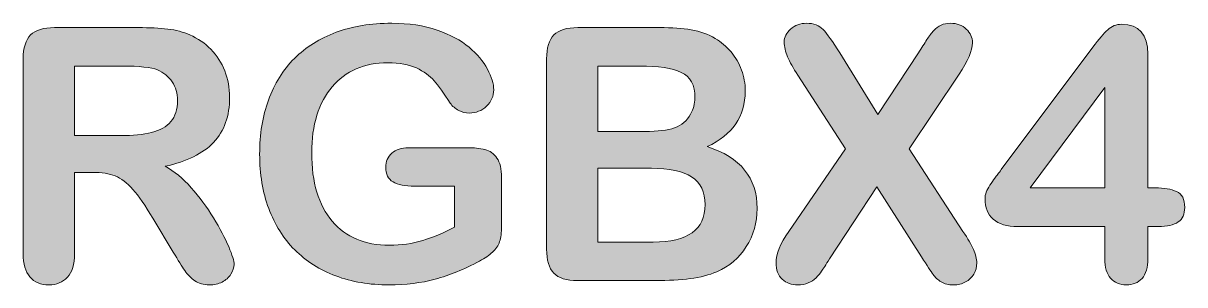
# Model space of a CAD drawing. Header units: millimetres. Extents: x -559267 to 14075, y 0 to 209897.
# Drawn here: x 922.56 to 925.133, y 139.869 to 140.45 of the extents above; entities that cross this region are included whole.
import ezdxf
from ezdxf.enums import TextEntityAlignment as Align

# ---------------------------------------------------------------- set-up
doc = ezdxf.new("R2010")
doc.units = ezdxf.units.MM
doc.layers.add('Serigraph', color=7, linetype='Continuous')
doc.layers.add('Таблицы', color=7, linetype='Continuous', lineweight=13)
doc.styles.get("Standard").update_dxf_attribs({"font": 'arial.ttf'})
doc.styles.add('Unecom', font='GOST2304A_0.ttf', dxfattribs={"height": 2.5})

# ---------------------------------------------------------------- blocks, each defined once
blk = doc.blocks.new('Dali Draiver1')
at = {"layer": 'Serigraph'}
h = blk.add_hatch(color=256, dxfattribs=at)
h.dxf.hatch_style = 2
edge = h.paths.add_edge_path()
edge.add_spline(control_points=[(14.9176, 19.2269), (14.9176, 19.2269), (14.8101, 19.2269), (14.8101, 19.2269), (14.8101, 19.2269), (14.8101, 18.7401), (14.8101, 18.7401), (14.8101, 18.676), (14.796, 18.6288), (14.7677, 18.5985), (14.7395, 18.5682), (14.7026, 18.5531), (14.6571, 18.5531), (14.6082, 18.5531), (14.5703, 18.5689), (14.5434, 18.6006), (14.5166, 18.6323), (14.5032, 18.6788), (14.5032, 18.7401), (14.5032, 18.7401), (14.5032, 19.9059), (14.5032, 19.9059), (14.5032, 19.9721), (14.5179, 20.02), (14.5476, 20.0496), (14.5772, 20.0792), (14.6251, 20.094), (14.6913, 20.094), (14.6913, 20.094), (15.1904, 20.094), (15.1904, 20.094), (15.2593, 20.094), (15.3183, 20.0911), (15.3672, 20.0852), (15.4161, 20.0794), (15.4602, 20.0675), (15.4995, 20.0496), (15.547, 20.0296), (15.589, 20.001), (15.6256, 19.9638), (15.6621, 19.9266), (15.6896, 19.8834), (15.7089, 19.8341), (15.7275, 19.7849), (15.7372, 19.7326), (15.7372, 19.6775), (15.7372, 19.5645), (15.7051, 19.4743), (15.6414, 19.4067), (15.5777, 19.3392), (15.4812, 19.2913), (15.3517, 19.2631), (15.4061, 19.2341), (15.4581, 19.1914), (15.5077, 19.1349), (15.5573, 19.0784), (15.6014, 19.0183), (15.6407, 18.9546), (15.6793, 18.8908), (15.7096, 18.8333), (15.7317, 18.782), (15.753, 18.7306), (15.7641, 18.6953), (15.7641, 18.676), (15.7641, 18.6561), (15.7575, 18.6362), (15.7448, 18.6166), (15.732, 18.597), (15.7148, 18.5815), (15.6927, 18.5701), (15.6707, 18.5587), (15.6452, 18.5531), (15.6162, 18.5531), (15.5818, 18.5531), (15.5529, 18.5611), (15.5294, 18.5773), (15.506, 18.5935), (15.4857, 18.614), (15.4691, 18.6388), (15.4519, 18.6636), (15.4292, 18.7002), (15.4002, 18.7484), (15.4002, 18.7484), (15.2773, 18.953), (15.2773, 18.953), (15.2332, 19.0281), (15.1935, 19.0853), (15.1591, 19.1246), (15.1239, 19.1639), (15.0888, 19.1907), (15.053, 19.2052), (15.0172, 19.2197), (14.972, 19.2269), (14.9176, 19.2269)], knot_values=[0, 0, 0, 0, 1, 1, 1, 2, 2, 2, 3, 3, 3, 4, 4, 4, 5, 5, 5, 6, 6, 6, 7, 7, 7, 8, 8, 8, 9, 9, 9, 10, 10, 10, 11, 11, 11, 12, 12, 12, 13, 13, 13, 14, 14, 14, 15, 15, 15, 16, 16, 16, 17, 17, 17, 18, 18, 18, 19, 19, 19, 20, 20, 20, 21, 21, 21, 22, 22, 22, 23, 23, 23, 24, 24, 24, 25, 25, 25, 26, 26, 26, 27, 27, 27, 28, 28, 28, 29, 29, 29, 30, 30, 30, 31, 31, 31, 31], degree=3, periodic=0)
edge = h.paths.add_edge_path()
edge.add_spline(control_points=[(15.0933, 19.8636), (15.0933, 19.8636), (14.8101, 19.8636), (14.8101, 19.8636), (14.8101, 19.8636), (14.8101, 19.447), (14.8101, 19.447), (14.8101, 19.447), (15.085, 19.447), (15.085, 19.447), (15.1588, 19.447), (15.2207, 19.4534), (15.2711, 19.4662), (15.3214, 19.4789), (15.3596, 19.5006), (15.3865, 19.5313), (15.4127, 19.5619), (15.4261, 19.6042), (15.4261, 19.6579), (15.4261, 19.6999), (15.4154, 19.7369), (15.394, 19.769), (15.3727, 19.801), (15.3431, 19.825), (15.3052, 19.8408), (15.2693, 19.856), (15.1987, 19.8636), (15.0933, 19.8636)], knot_values=[0, 0, 0, 0, 1, 1, 1, 2, 2, 2, 3, 3, 3, 4, 4, 4, 5, 5, 5, 6, 6, 6, 7, 7, 7, 8, 8, 8, 9, 9, 9, 9], degree=3, periodic=0)
h = blk.add_hatch(color=256, dxfattribs=at)
h.dxf.hatch_style = 2
edge = h.paths.add_edge_path()
edge.add_spline(control_points=[(17.3626, 19.1949), (17.3626, 19.1949), (17.3626, 18.9045), (17.3626, 18.9045), (17.3626, 18.8659), (17.3588, 18.835), (17.3512, 18.812), (17.3436, 18.7889), (17.3295, 18.768), (17.3092, 18.7494), (17.2888, 18.7308), (17.263, 18.7129), (17.2313, 18.6957), (17.1397, 18.646), (17.0515, 18.6099), (16.9668, 18.5871), (16.882, 18.5644), (16.7897, 18.5531), (16.6897, 18.5531), (16.5733, 18.5531), (16.4672, 18.5709), (16.3714, 18.6068), (16.2757, 18.6426), (16.194, 18.6946), (16.1265, 18.7629), (16.0589, 18.8311), (16.0069, 18.9137), (15.9711, 19.0109), (15.9346, 19.108), (15.9167, 19.2166), (15.9167, 19.3365), (15.9167, 19.4543), (15.9342, 19.5621), (15.9694, 19.66), (16.0045, 19.7578), (16.0562, 19.8408), (16.1244, 19.909), (16.1926, 19.9773), (16.2757, 20.0294), (16.3735, 20.0656), (16.4713, 20.1018), (16.5823, 20.1199), (16.7063, 20.1199), (16.8082, 20.1199), (16.8985, 20.1063), (16.9771, 20.079), (17.0556, 20.0518), (17.1194, 20.0175), (17.1683, 19.9762), (17.2172, 19.9349), (17.2541, 19.8911), (17.2789, 19.845), (17.3037, 19.7988), (17.3161, 19.7578), (17.3161, 19.722), (17.3161, 19.6834), (17.3016, 19.6505), (17.2733, 19.6233), (17.2444, 19.596), (17.2103, 19.5824), (17.1703, 19.5824), (17.1483, 19.5824), (17.1269, 19.5876), (17.1066, 19.5979), (17.0863, 19.6083), (17.0694, 19.6228), (17.0556, 19.6413), (17.0177, 19.7006), (16.9857, 19.7454), (16.9595, 19.7757), (16.9333, 19.806), (16.8978, 19.8315), (16.8537, 19.8522), (16.809, 19.8729), (16.7524, 19.8832), (16.6835, 19.8832), (16.6126, 19.8832), (16.5492, 19.871), (16.4934, 19.8465), (16.4376, 19.822), (16.3897, 19.7865), (16.3501, 19.74), (16.3104, 19.6936), (16.2801, 19.6365), (16.2591, 19.569), (16.2381, 19.5015), (16.2278, 19.4267), (16.2278, 19.3447), (16.2278, 19.167), (16.2687, 19.0302), (16.3501, 18.9344), (16.432, 18.8386), (16.5457, 18.7908), (16.6918, 18.7908), (16.7628, 18.7908), (16.8293, 18.8001), (16.8916, 18.8187), (16.954, 18.8373), (17.0174, 18.8638), (17.0814, 18.8983), (17.0814, 18.8983), (17.0814, 19.1442), (17.0814, 19.1442), (17.0814, 19.1442), (16.8437, 19.1442), (16.8437, 19.1442), (16.7866, 19.1442), (16.7432, 19.1529), (16.7139, 19.1701), (16.6846, 19.1873), (16.6701, 19.2166), (16.6701, 19.2579), (16.6701, 19.2917), (16.6822, 19.3196), (16.707, 19.3416), (16.7311, 19.3637), (16.7645, 19.3747), (16.8066, 19.3747), (16.8066, 19.3747), (17.1549, 19.3747), (17.1549, 19.3747), (17.1976, 19.3747), (17.2337, 19.3709), (17.2634, 19.3633), (17.293, 19.3558), (17.3167, 19.3389), (17.3354, 19.3127), (17.3533, 19.2865), (17.3626, 19.2472), (17.3626, 19.1949)], knot_values=[0, 0, 0, 0, 1, 1, 1, 2, 2, 2, 3, 3, 3, 4, 4, 4, 5, 5, 5, 6, 6, 6, 7, 7, 7, 8, 8, 8, 9, 9, 9, 10, 10, 10, 11, 11, 11, 12, 12, 12, 13, 13, 13, 14, 14, 14, 15, 15, 15, 16, 16, 16, 17, 17, 17, 18, 18, 18, 19, 19, 19, 20, 20, 20, 21, 21, 21, 22, 22, 22, 23, 23, 23, 24, 24, 24, 25, 25, 25, 26, 26, 26, 27, 27, 27, 28, 28, 28, 29, 29, 29, 30, 30, 30, 31, 31, 31, 32, 32, 32, 33, 33, 33, 34, 34, 34, 35, 35, 35, 36, 36, 36, 37, 37, 37, 38, 38, 38, 39, 39, 39, 40, 40, 40, 41, 41, 41, 42, 42, 42, 43, 43, 43, 43], degree=3, periodic=0)
h = blk.add_hatch(color=256, dxfattribs=at)
h.dxf.hatch_style = 2
edge = h.paths.add_edge_path()
edge.add_spline(control_points=[(18.281, 18.5789), (18.281, 18.5789), (17.818, 18.5789), (17.818, 18.5789), (17.7512, 18.5789), (17.7033, 18.5939), (17.6747, 18.6238), (17.6461, 18.6538), (17.632, 18.7015), (17.632, 18.767), (17.632, 18.767), (17.632, 19.9059), (17.632, 19.9059), (17.632, 19.9728), (17.6464, 20.0208), (17.6761, 20.0501), (17.705, 20.0794), (17.7526, 20.094), (17.818, 20.094), (17.818, 20.094), (18.3089, 20.094), (18.3089, 20.094), (18.3813, 20.094), (18.444, 20.0895), (18.497, 20.0806), (18.5501, 20.0717), (18.5976, 20.0544), (18.6397, 20.0289), (18.6755, 20.0076), (18.7072, 19.9805), (18.7348, 19.9478), (18.7623, 19.9151), (18.7833, 19.8789), (18.7978, 19.8393), (18.8123, 19.7997), (18.8195, 19.7578), (18.8195, 19.7137), (18.8195, 19.5621), (18.7437, 19.4512), (18.5921, 19.3809), (18.7912, 19.3175), (18.8908, 19.1942), (18.8908, 19.0109), (18.8908, 18.9262), (18.8691, 18.8498), (18.8257, 18.782), (18.7823, 18.7141), (18.7237, 18.664), (18.65, 18.6316), (18.6039, 18.6123), (18.5508, 18.5987), (18.4909, 18.5908), (18.4309, 18.5828), (18.361, 18.5789), (18.281, 18.5789)], knot_values=[0, 0, 0, 0, 1, 1, 1, 2, 2, 2, 3, 3, 3, 4, 4, 4, 5, 5, 5, 6, 6, 6, 7, 7, 7, 8, 8, 8, 9, 9, 9, 10, 10, 10, 11, 11, 11, 12, 12, 12, 13, 13, 13, 14, 14, 14, 15, 15, 15, 16, 16, 16, 17, 17, 17, 18, 18, 18, 18], degree=3, periodic=0)
edge = h.paths.add_edge_path()
edge.add_spline(control_points=[(17.9389, 19.8636), (17.9389, 19.8636), (17.9389, 19.4719), (17.9389, 19.4719), (17.9389, 19.4719), (18.2201, 19.4719), (18.2201, 19.4719), (18.2966, 19.4719), (18.3555, 19.4791), (18.3975, 19.4936), (18.4388, 19.508), (18.4709, 19.5356), (18.4929, 19.5763), (18.5102, 19.6052), (18.5188, 19.6376), (18.5188, 19.6734), (18.5188, 19.7499), (18.4915, 19.8007), (18.4371, 19.8258), (18.3827, 19.851), (18.2997, 19.8636), (18.188, 19.8636), (18.188, 19.8636), (17.9389, 19.8636), (17.9389, 19.8636)], knot_values=[0, 0, 0, 0, 1, 1, 1, 2, 2, 2, 3, 3, 3, 4, 4, 4, 5, 5, 5, 6, 6, 6, 7, 7, 7, 8, 8, 8, 8], degree=3, periodic=0)
edge = h.paths.add_edge_path()
edge.add_spline(control_points=[(18.2583, 19.2517), (18.2583, 19.2517), (17.9389, 19.2517), (17.9389, 19.2517), (17.9389, 19.2517), (17.9389, 18.8094), (17.9389, 18.8094), (17.9389, 18.8094), (18.2686, 18.8094), (18.2686, 18.8094), (18.476, 18.8094), (18.5797, 18.8841), (18.5797, 19.0336), (18.5797, 19.1101), (18.5528, 19.1656), (18.4991, 19.2), (18.4454, 19.2345), (18.3651, 19.2517), (18.2583, 19.2517)], knot_values=[0, 0, 0, 0, 1, 1, 1, 2, 2, 2, 3, 3, 3, 4, 4, 4, 5, 5, 5, 6, 6, 6, 6], degree=3, periodic=0)
h = blk.add_hatch(color=256, dxfattribs=at)
h.dxf.hatch_style = 2
edge = h.paths.add_edge_path()
edge.add_spline(control_points=[(19.0793, 18.8735), (19.0793, 18.8735), (19.4183, 19.3685), (19.4183, 19.3685), (19.4183, 19.3685), (19.133, 19.8088), (19.133, 19.8088), (19.1061, 19.8515), (19.0862, 19.8882), (19.0724, 19.9188), (19.0593, 19.9495), (19.0524, 19.979), (19.0524, 20.0072), (19.0524, 20.0362), (19.0655, 20.0622), (19.091, 20.0852), (19.1172, 20.1083), (19.1485, 20.1199), (19.1857, 20.1199), (19.2284, 20.1199), (19.2619, 20.1073), (19.2853, 20.0821), (19.3094, 20.057), (19.3421, 20.0103), (19.3842, 19.9421), (19.3842, 19.9421), (19.6115, 19.5742), (19.6115, 19.5742), (19.6115, 19.5742), (19.8544, 19.9421), (19.8544, 19.9421), (19.8744, 19.9731), (19.8913, 19.9997), (19.9054, 20.0217), (19.9195, 20.0438), (19.9333, 20.062), (19.9464, 20.0765), (19.9595, 20.0909), (19.974, 20.1018), (19.9902, 20.109), (20.0064, 20.1163), (20.0253, 20.1199), (20.0466, 20.1199), (20.0852, 20.1199), (20.1166, 20.1083), (20.141, 20.0852), (20.1655, 20.0622), (20.1779, 20.0348), (20.1779, 20.0031), (20.1779, 19.9569), (20.1514, 19.8942), (20.0983, 19.815), (20.0983, 19.815), (19.7996, 19.3685), (19.7996, 19.3685), (19.7996, 19.3685), (20.1211, 18.8735), (20.1211, 18.8735), (20.15, 18.83), (20.171, 18.794), (20.1841, 18.7654), (20.1972, 18.7369), (20.2037, 18.7098), (20.2037, 18.6843), (20.2037, 18.6602), (20.1979, 18.6381), (20.1862, 18.6181), (20.1745, 18.5982), (20.1579, 18.5823), (20.1366, 18.5706), (20.1152, 18.5589), (20.0911, 18.5531), (20.0642, 18.5531), (20.0353, 18.5531), (20.0108, 18.5591), (19.9908, 18.5711), (19.9709, 18.5832), (19.9547, 18.5982), (19.9423, 18.6161), (19.9299, 18.634), (19.9068, 18.6688), (19.873, 18.7205), (19.873, 18.7205), (19.6064, 19.1401), (19.6064, 19.1401), (19.6064, 19.1401), (19.3232, 18.7081), (19.3232, 18.7081), (19.3011, 18.6736), (19.2853, 18.6495), (19.2763, 18.6357), (19.2667, 18.622), (19.2556, 18.6085), (19.2426, 18.5954), (19.2295, 18.5823), (19.214, 18.572), (19.1961, 18.5644), (19.1781, 18.5568), (19.1571, 18.5531), (19.133, 18.5531), (19.0958, 18.5531), (19.0648, 18.5644), (19.0407, 18.5871), (19.0159, 18.6099), (19.0038, 18.6429), (19.0038, 18.6864), (19.0038, 18.7373), (19.029, 18.7997), (19.0793, 18.8735)], knot_values=[0, 0, 0, 0, 1, 1, 1, 2, 2, 2, 3, 3, 3, 4, 4, 4, 5, 5, 5, 6, 6, 6, 7, 7, 7, 8, 8, 8, 9, 9, 9, 10, 10, 10, 11, 11, 11, 12, 12, 12, 13, 13, 13, 14, 14, 14, 15, 15, 15, 16, 16, 16, 17, 17, 17, 18, 18, 18, 19, 19, 19, 20, 20, 20, 21, 21, 21, 22, 22, 22, 23, 23, 23, 24, 24, 24, 25, 25, 25, 26, 26, 26, 27, 27, 27, 28, 28, 28, 29, 29, 29, 30, 30, 30, 31, 31, 31, 32, 32, 32, 33, 33, 33, 34, 34, 34, 35, 35, 35, 36, 36, 36, 36], degree=3, periodic=0)
h = blk.add_hatch(color=256, dxfattribs=at)
h.dxf.hatch_style = 2
edge = h.paths.add_edge_path()
edge.add_spline(control_points=[(20.9682, 18.7101), (20.9682, 18.7101), (20.9682, 18.9024), (20.9682, 18.9024), (20.9682, 18.9024), (20.4494, 18.9024), (20.4494, 18.9024), (20.3839, 18.9024), (20.3346, 18.9172), (20.3023, 18.9468), (20.2692, 18.9765), (20.253, 19.0167), (20.253, 19.0677), (20.253, 19.0808), (20.2554, 19.0941), (20.2602, 19.1075), (20.2651, 19.121), (20.2723, 19.1351), (20.2819, 19.1499), (20.2916, 19.1647), (20.3016, 19.179), (20.3119, 19.1928), (20.3223, 19.2066), (20.335, 19.2235), (20.3502, 19.2434), (20.3502, 19.2434), (20.8979, 19.9762), (20.8979, 19.9762), (20.9338, 20.0245), (20.9631, 20.0594), (20.9865, 20.0811), (21.0092, 20.1028), (21.0371, 20.1137), (21.0695, 20.1137), (21.1742, 20.1137), (21.2266, 20.0537), (21.2266, 19.9338), (21.2266, 19.9338), (21.2266, 19.1339), (21.2266, 19.1339), (21.2266, 19.1339), (21.271, 19.1339), (21.271, 19.1339), (21.3241, 19.1339), (21.3668, 19.1266), (21.3985, 19.1122), (21.4309, 19.0977), (21.4467, 19.066), (21.4467, 19.0171), (21.4467, 18.9771), (21.4337, 18.948), (21.4074, 18.9298), (21.3813, 18.9115), (21.342, 18.9024), (21.2897, 18.9024), (21.2897, 18.9024), (21.2266, 18.9024), (21.2266, 18.9024), (21.2266, 18.9024), (21.2266, 18.7101), (21.2266, 18.7101), (21.2266, 18.6571), (21.2149, 18.6177), (21.1914, 18.5918), (21.168, 18.566), (21.1367, 18.5531), (21.0974, 18.5531), (21.0588, 18.5531), (21.0278, 18.5663), (21.0037, 18.5929), (20.9803, 18.6194), (20.9682, 18.6585), (20.9682, 18.7101)], knot_values=[0, 0, 0, 0, 1, 1, 1, 2, 2, 2, 3, 3, 3, 4, 4, 4, 5, 5, 5, 6, 6, 6, 7, 7, 7, 8, 8, 8, 9, 9, 9, 10, 10, 10, 11, 11, 11, 12, 12, 12, 13, 13, 13, 14, 14, 14, 15, 15, 15, 16, 16, 16, 17, 17, 17, 18, 18, 18, 19, 19, 19, 20, 20, 20, 21, 21, 21, 22, 22, 22, 23, 23, 23, 24, 24, 24, 24], degree=3, periodic=0)
h.paths.add_polyline_path([(20.5238, 19.1339), (20.9682, 19.1339), (20.9682, 19.7344)])
at = {"layer": 'Serigraph', "lineweight": 0}
for p, q in [((20.9682, 19.7344), (20.5238, 19.1339)), ((20.9682, 19.1339), (20.9682, 19.7344)), ((20.5238, 19.1339), (20.9682, 19.1339))]:
    blk.add_line(p, q, dxfattribs=at)
for points in [[(14.5476, 20.0496), (14.5772, 20.0792), (14.6251, 20.094), (14.6913, 20.094)], [(14.6913, 20.094), (14.6913, 20.094), (15.1904, 20.094), (15.1904, 20.094)], [(15.1904, 20.094), (15.2593, 20.094), (15.3183, 20.0911), (15.3672, 20.0852)], [(15.3672, 20.0852), (15.4161, 20.0794), (15.4602, 20.0675), (15.4995, 20.0496)], [(16.9771, 20.079), (17.0556, 20.0518), (17.1194, 20.0175), (17.1683, 19.9762)], [(17.6761, 20.0501), (17.705, 20.0794), (17.7526, 20.094), (17.818, 20.094)], [(17.818, 20.094), (17.818, 20.094), (18.3089, 20.094), (18.3089, 20.094)], [(18.3089, 20.094), (18.3813, 20.094), (18.444, 20.0895), (18.497, 20.0806)], [(18.497, 20.0806), (18.5501, 20.0717), (18.5976, 20.0544), (18.6397, 20.0289)], [(19.2853, 20.0821), (19.3094, 20.057), (19.3421, 20.0103), (19.3842, 19.9421)], [(19.9054, 20.0217), (19.9195, 20.0438), (19.9333, 20.062), (19.9464, 20.0765)], [(19.9464, 20.0765), (19.9595, 20.0909), (19.974, 20.1018), (19.9902, 20.109)], [(20.8979, 19.9762), (20.9338, 20.0245), (20.9631, 20.0594), (20.9865, 20.0811)], [(14.5032, 19.9059), (14.5032, 19.9721), (14.5179, 20.02), (14.5476, 20.0496)], [(15.4995, 20.0496), (15.547, 20.0296), (15.589, 20.001), (15.6256, 19.9638)], [(16.1244, 19.909), (16.1926, 19.9773), (16.2757, 20.0294), (16.3735, 20.0656)], [(17.632, 19.9059), (17.632, 19.9728), (17.6464, 20.0208), (17.6761, 20.0501)], [(18.6397, 20.0289), (18.6755, 20.0076), (18.7072, 19.9805), (18.7348, 19.9478)], [(19.8544, 19.9421), (19.8744, 19.9731), (19.8913, 19.9997), (19.9054, 20.0217)], [(15.6256, 19.9638), (15.6621, 19.9266), (15.6896, 19.8834), (15.7089, 19.8341)], [(17.1683, 19.9762), (17.2172, 19.9349), (17.2541, 19.8911), (17.2789, 19.845)], [(18.7348, 19.9478), (18.7623, 19.9151), (18.7833, 19.8789), (18.7978, 19.8393)], [(19.3842, 19.9421), (19.3842, 19.9421), (19.6115, 19.5742), (19.6115, 19.5742)], [(19.6115, 19.5742), (19.6115, 19.5742), (19.8544, 19.9421), (19.8544, 19.9421)], [(20.3502, 19.2434), (20.3502, 19.2434), (20.8979, 19.9762), (20.8979, 19.9762)], [(21.2266, 19.9338), (21.2266, 19.9338), (21.2266, 19.1339), (21.2266, 19.1339)], [(14.5032, 18.7401), (14.5032, 18.7401), (14.5032, 19.9059), (14.5032, 19.9059)], [(15.0933, 19.8636), (15.0933, 19.8636), (14.8101, 19.8636), (14.8101, 19.8636)], [(14.8101, 19.8636), (14.8101, 19.8636), (14.8101, 19.447), (14.8101, 19.447)], [(15.3052, 19.8408), (15.2693, 19.856), (15.1987, 19.8636), (15.0933, 19.8636)], [(15.9694, 19.66), (16.0045, 19.7578), (16.0562, 19.8408), (16.1244, 19.909)], [(17.632, 18.767), (17.632, 18.767), (17.632, 19.9059), (17.632, 19.9059)], [(17.9389, 19.8636), (17.9389, 19.8636), (17.9389, 19.4719), (17.9389, 19.4719)], [(18.188, 19.8636), (18.188, 19.8636), (17.9389, 19.8636), (17.9389, 19.8636)], [(19.133, 19.8088), (19.1061, 19.8515), (19.0862, 19.8882), (19.0724, 19.9188)], [(15.394, 19.769), (15.3727, 19.801), (15.3431, 19.825), (15.3052, 19.8408)], [(16.4934, 19.8465), (16.4376, 19.822), (16.3897, 19.7865), (16.3501, 19.74)], [(16.9595, 19.7757), (16.9333, 19.806), (16.8978, 19.8315), (16.8537, 19.8522)], [(19.4183, 19.3685), (19.4183, 19.3685), (19.133, 19.8088), (19.133, 19.8088)], [(20.0983, 19.815), (20.0983, 19.815), (19.7996, 19.3685), (19.7996, 19.3685)], [(16.3501, 19.74), (16.3104, 19.6936), (16.2801, 19.6365), (16.2591, 19.569)], [(17.0556, 19.6413), (17.0177, 19.7006), (16.9857, 19.7454), (16.9595, 19.7757)], [(17.1066, 19.5979), (17.0863, 19.6083), (17.0694, 19.6228), (17.0556, 19.6413)], [(15.2711, 19.4662), (15.3214, 19.4789), (15.3596, 19.5006), (15.3865, 19.5313)], [(18.3975, 19.4936), (18.4388, 19.508), (18.4709, 19.5356), (18.4929, 19.5763)], [(14.8101, 19.447), (14.8101, 19.447), (15.085, 19.447), (15.085, 19.447)], [(15.085, 19.447), (15.1588, 19.447), (15.2207, 19.4534), (15.2711, 19.4662)], [(17.9389, 19.4719), (17.9389, 19.4719), (18.2201, 19.4719), (18.2201, 19.4719)], [(18.2201, 19.4719), (18.2966, 19.4719), (18.3555, 19.4791), (18.3975, 19.4936)], [(15.6414, 19.4067), (15.5777, 19.3392), (15.4812, 19.2913), (15.3517, 19.2631)], [(16.707, 19.3416), (16.7311, 19.3637), (16.7645, 19.3747), (16.8066, 19.3747)], [(16.8066, 19.3747), (16.8066, 19.3747), (17.1549, 19.3747), (17.1549, 19.3747)], [(17.1549, 19.3747), (17.1976, 19.3747), (17.2337, 19.3709), (17.2634, 19.3633)], [(17.2634, 19.3633), (17.293, 19.3558), (17.3167, 19.3389), (17.3354, 19.3127)], [(17.3354, 19.3127), (17.3533, 19.2865), (17.3626, 19.2472), (17.3626, 19.1949)], [(19.0793, 18.8735), (19.0793, 18.8735), (19.4183, 19.3685), (19.4183, 19.3685)], [(19.7996, 19.3685), (19.7996, 19.3685), (20.1211, 18.8735), (20.1211, 18.8735)], [(15.3517, 19.2631), (15.4061, 19.2341), (15.4581, 19.1914), (15.5077, 19.1349)], [(18.2583, 19.2517), (18.2583, 19.2517), (17.9389, 19.2517), (17.9389, 19.2517)], [(17.9389, 19.2517), (17.9389, 19.2517), (17.9389, 18.8094), (17.9389, 18.8094)], [(18.4991, 19.2), (18.4454, 19.2345), (18.3651, 19.2517), (18.2583, 19.2517)], [(20.3119, 19.1928), (20.3223, 19.2066), (20.335, 19.2235), (20.3502, 19.2434)], [(14.9176, 19.2269), (14.9176, 19.2269), (14.8101, 19.2269), (14.8101, 19.2269)], [(14.8101, 19.2269), (14.8101, 19.2269), (14.8101, 18.7401), (14.8101, 18.7401)], [(15.053, 19.2052), (15.0172, 19.2197), (14.972, 19.2269), (14.9176, 19.2269)], [(15.1591, 19.1246), (15.1239, 19.1639), (15.0888, 19.1907), (15.053, 19.2052)], [(16.8437, 19.1442), (16.7866, 19.1442), (16.7432, 19.1529), (16.7139, 19.1701)], [(17.3626, 19.1949), (17.3626, 19.1949), (17.3626, 18.9045), (17.3626, 18.9045)], [(20.2819, 19.1499), (20.2916, 19.1647), (20.3016, 19.179), (20.3119, 19.1928)], [(15.2773, 18.953), (15.2332, 19.0281), (15.1935, 19.0853), (15.1591, 19.1246)], [(15.5077, 19.1349), (15.5573, 19.0784), (15.6014, 19.0183), (15.6407, 18.9546)], [(17.0814, 19.1442), (17.0814, 19.1442), (16.8437, 19.1442), (16.8437, 19.1442)], [(17.0814, 18.8983), (17.0814, 18.8983), (17.0814, 19.1442), (17.0814, 19.1442)], [(19.6064, 19.1401), (19.6064, 19.1401), (19.3232, 18.7081), (19.3232, 18.7081)], [(19.873, 18.7205), (19.873, 18.7205), (19.6064, 19.1401), (19.6064, 19.1401)], [(20.2602, 19.1075), (20.2651, 19.121), (20.2723, 19.1351), (20.2819, 19.1499)], [(21.2266, 19.1339), (21.2266, 19.1339), (21.271, 19.1339), (21.271, 19.1339)], [(21.271, 19.1339), (21.3241, 19.1339), (21.3668, 19.1266), (21.3985, 19.1122)], [(16.1265, 18.7629), (16.0589, 18.8311), (16.0069, 18.9137), (15.9711, 19.0109)], [(15.4002, 18.7484), (15.4002, 18.7484), (15.2773, 18.953), (15.2773, 18.953)], [(15.6407, 18.9546), (15.6793, 18.8908), (15.7096, 18.8333), (15.7317, 18.782)], [(16.8916, 18.8187), (16.954, 18.8373), (17.0174, 18.8638), (17.0814, 18.8983)], [(17.3626, 18.9045), (17.3626, 18.8659), (17.3588, 18.835), (17.3512, 18.812)], [(20.4494, 18.9024), (20.3839, 18.9024), (20.3346, 18.9172), (20.3023, 18.9468)], [(20.9682, 18.9024), (20.9682, 18.9024), (20.4494, 18.9024), (20.4494, 18.9024)], [(20.9682, 18.7101), (20.9682, 18.7101), (20.9682, 18.9024), (20.9682, 18.9024)], [(21.2897, 18.9024), (21.2897, 18.9024), (21.2266, 18.9024), (21.2266, 18.9024)], [(21.2266, 18.9024), (21.2266, 18.9024), (21.2266, 18.7101), (21.2266, 18.7101)], [(21.4074, 18.9298), (21.3813, 18.9115), (21.342, 18.9024), (21.2897, 18.9024)], [(20.1211, 18.8735), (20.15, 18.83), (20.171, 18.794), (20.1841, 18.7654)], [(15.4691, 18.6388), (15.4519, 18.6636), (15.4292, 18.7002), (15.4002, 18.7484)], [(16.3714, 18.6068), (16.2757, 18.6426), (16.194, 18.6946), (16.1265, 18.7629)], [(17.3092, 18.7494), (17.2888, 18.7308), (17.263, 18.7129), (17.2313, 18.6957)], [(17.3512, 18.812), (17.3436, 18.7889), (17.3295, 18.768), (17.3092, 18.7494)], [(17.6747, 18.6238), (17.6461, 18.6538), (17.632, 18.7015), (17.632, 18.767)], [(17.9389, 18.8094), (17.9389, 18.8094), (18.2686, 18.8094), (18.2686, 18.8094)], [(18.8257, 18.782), (18.7823, 18.7141), (18.7237, 18.664), (18.65, 18.6316)], [(14.5434, 18.6006), (14.5166, 18.6323), (14.5032, 18.6788), (14.5032, 18.7401)], [(14.8101, 18.7401), (14.8101, 18.676), (14.796, 18.6288), (14.7677, 18.5985)], [(17.2313, 18.6957), (17.1397, 18.646), (17.0515, 18.6099), (16.9668, 18.5871)], [(19.3232, 18.7081), (19.3011, 18.6736), (19.2853, 18.6495), (19.2763, 18.6357)], [(19.9423, 18.6161), (19.9299, 18.634), (19.9068, 18.6688), (19.873, 18.7205)], [(21.0037, 18.5929), (20.9803, 18.6194), (20.9682, 18.6585), (20.9682, 18.7101)], [(21.2266, 18.7101), (21.2266, 18.6571), (21.2149, 18.6177), (21.1914, 18.5918)], [(15.5294, 18.5773), (15.506, 18.5935), (15.4857, 18.614), (15.4691, 18.6388)], [(15.7448, 18.6166), (15.732, 18.597), (15.7148, 18.5815), (15.6927, 18.5701)], [(17.818, 18.5789), (17.7512, 18.5789), (17.7033, 18.5939), (17.6747, 18.6238)], [(18.65, 18.6316), (18.6039, 18.6123), (18.5508, 18.5987), (18.4909, 18.5908)], [(19.2763, 18.6357), (19.2667, 18.622), (19.2556, 18.6085), (19.2426, 18.5954)], [(19.9908, 18.5711), (19.9709, 18.5832), (19.9547, 18.5982), (19.9423, 18.6161)], [(20.1862, 18.6181), (20.1745, 18.5982), (20.1579, 18.5823), (20.1366, 18.5706)], [(18.281, 18.5789), (18.281, 18.5789), (17.818, 18.5789), (17.818, 18.5789)], [(18.4909, 18.5908), (18.4309, 18.5828), (18.361, 18.5789), (18.281, 18.5789)], [(19.2426, 18.5954), (19.2295, 18.5823), (19.214, 18.572), (19.1961, 18.5644)]]:
    blk.add_open_spline(points, degree=3, dxfattribs=at)
for points, knots in [([(16.3735, 20.0656), (16.4713, 20.1018), (16.5823, 20.1199), (16.7063, 20.1199), (16.8082, 20.1199), (16.8985, 20.1063), (16.9771, 20.079)], [13, 13, 13, 13, 14, 14, 14, 15, 15, 15, 15]), ([(19.0724, 19.9188), (19.0593, 19.9495), (19.0524, 19.979), (19.0524, 20.0072), (19.0524, 20.0362), (19.0655, 20.0622), (19.091, 20.0852)], [3, 3, 3, 3, 4, 4, 4, 5, 5, 5, 5]), ([(19.091, 20.0852), (19.1172, 20.1083), (19.1485, 20.1199), (19.1857, 20.1199), (19.2284, 20.1199), (19.2619, 20.1073), (19.2853, 20.0821)], [5, 5, 5, 5, 6, 6, 6, 7, 7, 7, 7]), ([(19.9902, 20.109), (20.0064, 20.1163), (20.0253, 20.1199), (20.0466, 20.1199), (20.0852, 20.1199), (20.1166, 20.1083), (20.141, 20.0852)], [13, 13, 13, 13, 14, 14, 14, 15, 15, 15, 15]), ([(20.141, 20.0852), (20.1655, 20.0622), (20.1779, 20.0348), (20.1779, 20.0031), (20.1779, 19.9569), (20.1514, 19.8942), (20.0983, 19.815)], [15, 15, 15, 15, 16, 16, 16, 17, 17, 17, 17]), ([(20.9865, 20.0811), (21.0092, 20.1028), (21.0371, 20.1137), (21.0695, 20.1137), (21.1742, 20.1137), (21.2266, 20.0537), (21.2266, 19.9338)], [10, 10, 10, 10, 11, 11, 11, 12, 12, 12, 12]), ([(16.8537, 19.8522), (16.809, 19.8729), (16.7524, 19.8832), (16.6835, 19.8832), (16.6126, 19.8832), (16.5492, 19.871), (16.4934, 19.8465)], [24, 24, 24, 24, 25, 25, 25, 26, 26, 26, 26]), ([(18.4929, 19.5763), (18.5102, 19.6052), (18.5188, 19.6376), (18.5188, 19.6734), (18.5188, 19.7499), (18.4915, 19.8007), (18.4371, 19.8258), (18.3827, 19.851), (18.2997, 19.8636), (18.188, 19.8636)], [4, 4, 4, 4, 5, 5, 5, 6, 6, 6, 7, 7, 7, 7]), ([(15.7089, 19.8341), (15.7275, 19.7849), (15.7372, 19.7326), (15.7372, 19.6775), (15.7372, 19.5645), (15.7051, 19.4743), (15.6414, 19.4067)], [14, 14, 14, 14, 15, 15, 15, 16, 16, 16, 16]), ([(17.2789, 19.845), (17.3037, 19.7988), (17.3161, 19.7578), (17.3161, 19.722), (17.3161, 19.6834), (17.3016, 19.6505), (17.2733, 19.6233)], [17, 17, 17, 17, 18, 18, 18, 19, 19, 19, 19]), ([(18.7978, 19.8393), (18.8123, 19.7997), (18.8195, 19.7578), (18.8195, 19.7137), (18.8195, 19.5621), (18.7437, 19.4512), (18.5921, 19.3809)], [11, 11, 11, 11, 12, 12, 12, 13, 13, 13, 13]), ([(15.3865, 19.5313), (15.4127, 19.5619), (15.4261, 19.6042), (15.4261, 19.6579), (15.4261, 19.6999), (15.4154, 19.7369), (15.394, 19.769)], [5, 5, 5, 5, 6, 6, 6, 7, 7, 7, 7]), ([(15.9711, 19.0109), (15.9346, 19.108), (15.9167, 19.2166), (15.9167, 19.3365), (15.9167, 19.4543), (15.9342, 19.5621), (15.9694, 19.66)], [9, 9, 9, 9, 10, 10, 10, 11, 11, 11, 11]), ([(17.2733, 19.6233), (17.2444, 19.596), (17.2103, 19.5824), (17.1703, 19.5824), (17.1483, 19.5824), (17.1269, 19.5876), (17.1066, 19.5979)], [19, 19, 19, 19, 20, 20, 20, 21, 21, 21, 21]), ([(16.2591, 19.569), (16.2381, 19.5015), (16.2278, 19.4267), (16.2278, 19.3447), (16.2278, 19.167), (16.2687, 19.0302), (16.3501, 18.9344)], [28, 28, 28, 28, 29, 29, 29, 30, 30, 30, 30]), ([(18.5921, 19.3809), (18.7912, 19.3175), (18.8908, 19.1942), (18.8908, 19.0109), (18.8908, 18.9262), (18.8691, 18.8498), (18.8257, 18.782)], [13, 13, 13, 13, 14, 14, 14, 15, 15, 15, 15]), ([(16.7139, 19.1701), (16.6846, 19.1873), (16.6701, 19.2166), (16.6701, 19.2579), (16.6701, 19.2917), (16.6822, 19.3196), (16.707, 19.3416)], [36, 36, 36, 36, 37, 37, 37, 38, 38, 38, 38]), ([(18.2686, 18.8094), (18.476, 18.8094), (18.5797, 18.8841), (18.5797, 19.0336), (18.5797, 19.1101), (18.5528, 19.1656), (18.4991, 19.2)], [3, 3, 3, 3, 4, 4, 4, 5, 5, 5, 5]), ([(20.3023, 18.9468), (20.2692, 18.9765), (20.253, 19.0167), (20.253, 19.0677), (20.253, 19.0808), (20.2554, 19.0941), (20.2602, 19.1075)], [3, 3, 3, 3, 4, 4, 4, 5, 5, 5, 5]), ([(21.3985, 19.1122), (21.4309, 19.0977), (21.4467, 19.066), (21.4467, 19.0171), (21.4467, 18.9771), (21.4337, 18.948), (21.4074, 18.9298)], [15, 15, 15, 15, 16, 16, 16, 17, 17, 17, 17]), ([(16.3501, 18.9344), (16.432, 18.8386), (16.5457, 18.7908), (16.6918, 18.7908), (16.7628, 18.7908), (16.8293, 18.8001), (16.8916, 18.8187)], [30, 30, 30, 30, 31, 31, 31, 32, 32, 32, 32]), ([(19.0407, 18.5871), (19.0159, 18.6099), (19.0038, 18.6429), (19.0038, 18.6864), (19.0038, 18.7373), (19.029, 18.7997), (19.0793, 18.8735)], [34, 34, 34, 34, 35, 35, 35, 36, 36, 36, 36]), ([(15.7317, 18.782), (15.753, 18.7306), (15.7641, 18.6953), (15.7641, 18.676), (15.7641, 18.6561), (15.7575, 18.6362), (15.7448, 18.6166)], [20, 20, 20, 20, 21, 21, 21, 22, 22, 22, 22]), ([(20.1841, 18.7654), (20.1972, 18.7369), (20.2037, 18.7098), (20.2037, 18.6843), (20.2037, 18.6602), (20.1979, 18.6381), (20.1862, 18.6181)], [20, 20, 20, 20, 21, 21, 21, 22, 22, 22, 22]), ([(14.7677, 18.5985), (14.7395, 18.5682), (14.7026, 18.5531), (14.6571, 18.5531), (14.6082, 18.5531), (14.5703, 18.5689), (14.5434, 18.6006)], [3, 3, 3, 3, 4, 4, 4, 5, 5, 5, 5]), ([(15.6927, 18.5701), (15.6707, 18.5587), (15.6452, 18.5531), (15.6162, 18.5531), (15.5818, 18.5531), (15.5529, 18.5611), (15.5294, 18.5773)], [23, 23, 23, 23, 24, 24, 24, 25, 25, 25, 25]), ([(16.9668, 18.5871), (16.882, 18.5644), (16.7897, 18.5531), (16.6897, 18.5531), (16.5733, 18.5531), (16.4672, 18.5709), (16.3714, 18.6068)], [5, 5, 5, 5, 6, 6, 6, 7, 7, 7, 7]), ([(19.1961, 18.5644), (19.1781, 18.5568), (19.1571, 18.5531), (19.133, 18.5531), (19.0958, 18.5531), (19.0648, 18.5644), (19.0407, 18.5871)], [32, 32, 32, 32, 33, 33, 33, 34, 34, 34, 34]), ([(20.1366, 18.5706), (20.1152, 18.5589), (20.0911, 18.5531), (20.0642, 18.5531), (20.0353, 18.5531), (20.0108, 18.5591), (19.9908, 18.5711)], [23, 23, 23, 23, 24, 24, 24, 25, 25, 25, 25]), ([(21.1914, 18.5918), (21.168, 18.566), (21.1367, 18.5531), (21.0974, 18.5531), (21.0588, 18.5531), (21.0278, 18.5663), (21.0037, 18.5929)], [21, 21, 21, 21, 22, 22, 22, 23, 23, 23, 23])]:
    blk.add_open_spline(points, degree=3, knots=knots, dxfattribs=at)
at = {"style": 'Unecom'}
blk.add_attdef('№ДЕКОДЕРА', text='', height=2.5, dxfattribs=at).set_placement((0.9311, 32.77), align=Align.MIDDLE_CENTER)
at = {"color": 3}
blk.add_attdef('PHYSICAL.ADD.', text='', height=2.5, dxfattribs=at).set_placement((2.5576, 14.4738), align=Align.CENTER)
at = {"color": 3, "flags": 2}
blk.add_attdef('REFERENCE', text='', height=2.5, dxfattribs=at).set_placement((-41.054, 3.9442), align=Align.CENTER)
blk = doc.blocks.new('$RECOVER_230809152414-111111')
at = {"layer": 'Таблицы', "color": 1, "xscale": 1.482165903010609, "yscale": 1.482165903010609, "zscale": 1.482165903010609}
blk.add_blockref('Dali Draiver1', (219.876, 295.294), dxfattribs=at)

msp = doc.modelspace()

# ---------------------------------------------------------------- block references
at = {"xscale": 0.25, "yscale": 0.25, "zscale": 0.25}
msp.add_blockref('$RECOVER_230809152414-111111', (862.2166, 59.1706), dxfattribs=at)

doc.saveas('drawing.dxf')
